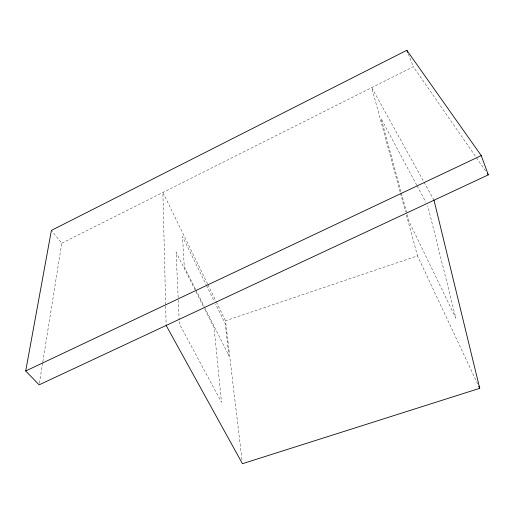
<?xml version="1.0" encoding="UTF-8"?>
<svg xmlns="http://www.w3.org/2000/svg" width="514" height="514" viewBox="0 0 514 514"><rect width="100%" height="100%" fill="white"/><g stroke="black" fill="none" stroke-linecap="round" stroke-linejoin="round"><path stroke-width="0.39" stroke-dasharray="2.57 1.93" d="M39.392 383.245L42.675 362.672M42.803 361.882L61.776 243.206L51.394 230.42M61.776 243.206L413.34 66.711L475.958 157.046M241.965 459.741L225.517 320.755L417.503 255.869L478.02 384.697M476.414 157.708L486.469 172.216M434.015 200.229L371.731 87.598L400.29 192.577M416.751 185.175L381.157 118.631L401.074 192.088M417.13 185.882L425.843 202.163M195.442 289.112L184.288 266.914L182.521 236.549L206.127 284.743M195.802 289.825L204.084 306.299M204.443 307.012L228.91 355.707L225.145 323.582L215.636 304.159M203.326 306.318L176.096 252.213L178.217 299.148M204.758 309.165L214.075 327.675L221.476 402.269L179.328 323.814L179.187 320.633M206.474 285.463L214.229 301.288M207.579 283.985L162.906 192.435L165.662 305.419M207.926 284.711L216.021 301.288M216.368 302.014L225.517 320.755M408.309 54.021L413.34 66.711M400.496 193.348L405.54 211.871M406.375 214.961L417.503 255.869M401.286 192.859L409.041 221.47L455.847 318.153L427.738 205.703M178.249 299.945L179.148 319.837M165.681 306.222L166.15 325.452"/><path stroke-width="0.77" d="M25.7 370.986L51.394 230.42L406.831 50.288L481.239 155.588L488.3 174.85L39.135 384.832L25.7 370.986L481.239 155.588M434.015 200.229L479.723 388.321L242.435 463.712L166.15 325.452M487.388 173.533L488.3 174.85M478.701 386.149L479.723 388.321M406.831 50.288L407.718 52.531"/></g></svg>
